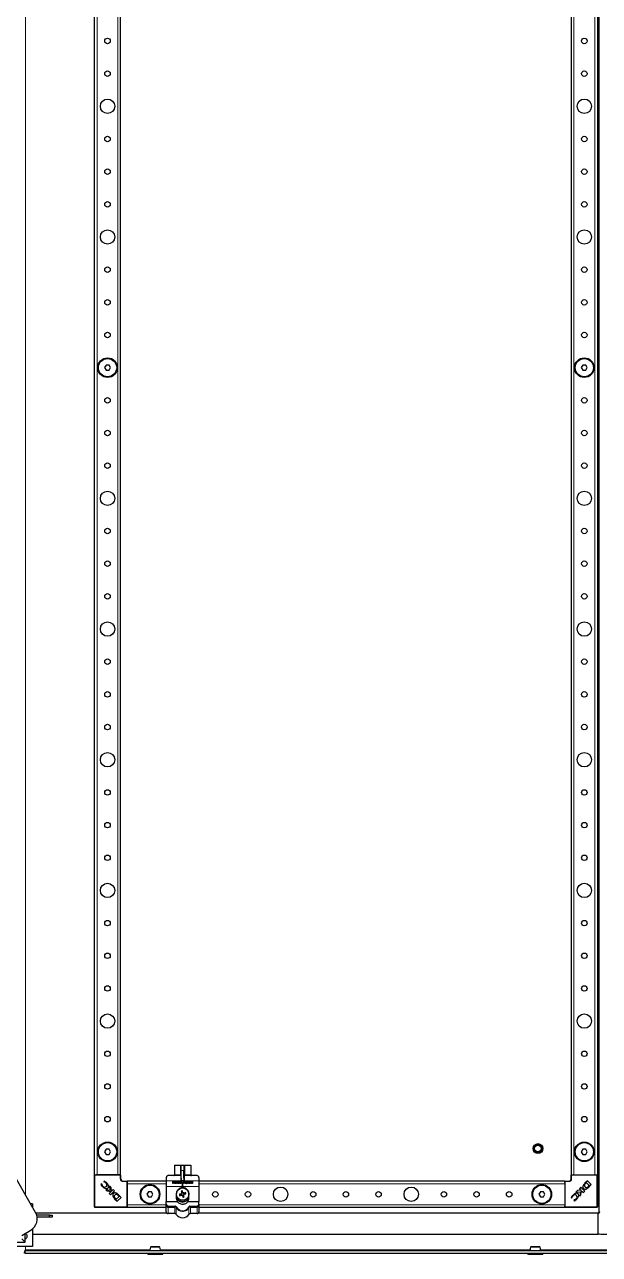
# Model space of a CAD drawing. Header units: millimetres. Extents: x -833 to 2755, y -1229 to 1219.
# Drawn here: x -103 to 337, y -802 to 139 of the extents above; entities that cross this region are included whole.
import ezdxf

# ---------------------------------------------------------------- set-up
doc = ezdxf.new("R2010")
doc.units = ezdxf.units.MM

msp = doc.modelspace()

# ---------------------------------------------------------------- linework, layer by layer
at = {"color": 7, "linetype": 'Continuous', "lineweight": 25}
for p, q in [((336.84, -769.12), (336.84, 522.88)), ((-49.66, -740.62), (-49.66, 494.38)), ((-29.66, -740.62), (-29.66, 494.38)), ((315.34, 494.38), (315.34, -740.62)), ((335.34, 494.38), (335.34, -740.62)), ((-40.81, -121.12), (-41.97, -123.12)), ((-38.5, -121.12), (-40.81, -121.12)), ((-37.35, -123.12), (-38.5, -121.12)), ((324.19, -121.12), (323.03, -123.12)), ((326.5, -121.12), (324.19, -121.12)), ((327.65, -123.12), (326.5, -121.12)), ((-41.97, -123.12), (-40.81, -125.12)), ((-40.81, -125.12), (-38.5, -125.12)), ((-38.5, -125.12), (-37.35, -123.12)), ((323.03, -123.12), (324.19, -125.12)), ((324.19, -125.12), (326.5, -125.12)), ((326.5, -125.12), (327.65, -123.12)), ((-40.81, -721.12), (-41.97, -723.12)), ((-41.97, -723.12), (-40.81, -725.12)), ((-38.5, -721.12), (-40.81, -721.12)), ((-37.35, -723.12), (-38.5, -721.12)), ((-38.5, -725.12), (-37.35, -723.12)), ((324.19, -721.12), (323.03, -723.12)), ((323.03, -723.12), (324.19, -725.12)), ((326.5, -721.12), (324.19, -721.12)), ((327.65, -723.12), (326.5, -721.12)), ((326.5, -725.12), (327.65, -723.12)), ((-40.81, -725.12), (-38.5, -725.12)), ((11.59, -733.32), (11.59, -740.82)), ((11.59, -733.32), (16.12, -733.32)), ((16.12, -733.32), (16.84, -733.32)), ((16.84, -733.32), (18.84, -733.32)), ((16.84, -737.32), (16.84, -733.32)), ((18.84, -733.32), (18.84, -737.32)), ((18.84, -733.32), (19.57, -733.32)), ((19.57, -733.32), (24.09, -733.32)), ((24.09, -733.32), (24.09, -740.82)), ((324.19, -725.12), (326.5, -725.12)), ((-94.69, -769.56), (-112.53, -738.67)), ((-49.36, -740.62), (-49.66, -740.62)), ((-49.66, -765.32), (-49.66, -740.92)), ((-49.36, -740.62), (-48.71, -740.62)), ((-47.66, -740.62), (-48.71, -740.62)), ((-31.66, -740.62), (-47.66, -740.62)), ((-30.6, -740.62), (-31.66, -740.62)), ((-30.6, -740.62), (-29.96, -740.62)), ((-29.66, -740.62), (-29.96, -740.62)), ((-29.66, -740.92), (-29.66, -743.62)), ((5.34, -742.82), (5.34, -745.32)), ((16.34, -741.32), (6.84, -741.32)), ((16.84, -743.26), (16.84, -737.32)), ((18.84, -743.26), (18.84, -737.32)), ((28.84, -741.32), (19.34, -741.32)), ((30.34, -742.82), (30.34, -745.32)), ((315.34, -740.62), (315.64, -740.62)), ((315.34, -743.62), (315.34, -740.92)), ((315.64, -740.62), (316.29, -740.62)), ((316.29, -740.62), (317.34, -740.62)), ((317.34, -740.62), (333.34, -740.62)), ((333.34, -740.62), (334.4, -740.62)), ((334.4, -740.62), (335.04, -740.62)), ((335.04, -740.62), (335.34, -740.62)), ((335.34, -740.92), (335.34, -765.32)), ((-44.11, -747.68), (-44.8, -748.01)), ((-43.98, -747.82), (-44.11, -747.68)), ((-42.03, -745.62), (-42.54, -745.87)), ((-42.54, -745.87), (-42.43, -745.98)), ((-40.99, -752.25), (-40.19, -753.04)), ((-37.89, -752.72), (-40.99, -752.25)), ((-38.07, -749.25), (-37.89, -752.72)), ((-36.78, -750.53), (-38.07, -749.25)), ((-36.61, -753.19), (-36.78, -750.53)), ((-35.37, -751.95), (-36.61, -753.19)), ((-34.31, -753.01), (-35.37, -751.95)), ((-27.66, -745.62), (-24.96, -745.62)), ((5.34, -745.62), (-24.66, -745.62)), ((-24.66, -745.62), (-24.66, -745.92)), ((-24.66, -745.92), (-24.66, -746.56)), ((-24.66, -746.56), (-24.66, -747.62)), ((-24.66, -747.62), (-24.66, -763.62)), ((5.34, -745.32), (5.34, -749.57)), ((5.34, -749.57), (5.34, -761.07)), ((10.43, -747.33), (10.43, -745.67)), ((10.43, -745.67), (11.19, -745.67)), ((11.19, -745.93), (10.7, -745.93)), ((10.7, -745.93), (10.7, -746.44)), ((10.7, -746.44), (11.29, -746.44)), ((10.99, -746.7), (10.7, -746.7)), ((10.7, -746.7), (10.7, -747.33)), ((11.48, -747.41), (10.99, -746.7)), ((11.29, -746.7), (11.7, -747.27)), ((12.04, -747.44), (12.04, -745.67)), ((12.04, -745.67), (13.1, -745.67)), ((13.1, -747.44), (12.04, -747.44)), ((13.1, -745.93), (12.3, -745.93)), ((12.3, -745.93), (12.3, -746.34)), ((12.3, -746.34), (13.05, -746.34)), ((13.05, -746.61), (12.3, -746.61)), ((12.3, -746.61), (12.3, -747.18)), ((12.3, -747.18), (13.1, -747.18)), ((14.58, -746.77), (14.37, -746.77)), ((14.38, -746.51), (14.87, -746.51)), ((14.87, -746.51), (14.87, -746.81)), ((15.3, -746.86), (15.3, -745.78)), ((15.56, -745.78), (15.56, -746.86)), ((16.31, -746.84), (16.31, -745.78)), ((16.57, -745.78), (16.57, -746.84)), ((16.86, -747.47), (16.86, -745.81)), ((17.92, -747.47), (16.86, -747.47)), ((17.12, -745.81), (17.12, -747.2)), ((17.12, -747.2), (17.92, -747.2)), ((17.59, -748.67), (17.34, -748.67)), ((17.34, -748.67), (17.84, -749.17)), ((18.09, -747.67), (17.59, -747.67)), ((17.59, -747.67), (17.59, -748.67)), ((17.84, -749.17), (18.34, -748.67)), ((18.09, -748.67), (18.09, -747.67)), ((18.34, -748.67), (18.09, -748.67)), ((18.28, -747.29), (18.86, -745.76)), ((18.62, -747.13), (18.53, -747.38)), ((19.43, -747.13), (18.62, -747.13)), ((19.02, -746), (18.71, -746.87)), ((18.71, -746.87), (19.34, -746.87)), ((19.34, -746.87), (19.02, -746)), ((19.18, -745.78), (19.77, -747.29)), ((19.52, -747.37), (19.43, -747.13)), ((20.11, -745.67), (21.23, -745.67)), ((20.53, -745.93), (20.11, -745.93)), ((20.53, -747.4), (20.53, -745.93)), ((21.23, -745.93), (20.84, -745.93)), ((20.84, -745.93), (20.84, -747.4)), ((21.7, -747.33), (21.7, -745.8)), ((21.96, -745.8), (21.96, -747.33)), ((24.12, -747.33), (24.12, -745.77)), ((24.39, -745.73), (25.2, -746.96)), ((25.22, -747.36), (24.39, -746.09)), ((24.39, -746.09), (24.39, -747.33)), ((25.2, -746.96), (25.2, -745.78)), ((25.46, -745.78), (25.46, -747.34)), ((30.34, -745.32), (30.34, -749.57)), ((310.34, -745.62), (30.34, -745.62)), ((30.34, -749.57), (30.34, -761.07)), ((310.34, -745.62), (310.34, -745.92)), ((310.34, -746.56), (310.34, -745.92)), ((310.34, -746.56), (310.34, -747.62)), ((310.34, -747.62), (310.34, -763.62)), ((310.64, -745.62), (313.34, -745.62)), ((320.26, -752.74), (318.97, -754.03)), ((322.92, -752.57), (320.26, -752.74)), ((322.73, -750.27), (321.67, -751.33)), ((321.67, -751.33), (322.92, -752.57)), ((325.69, -753.23), (322.73, -750.27)), ((325.85, -747.15), (325.83, -747.17)), ((327.74, -745.27), (325.85, -747.15)), ((326.99, -746.75), (326.33, -747.42)), ((329.17, -748.93), (326.99, -746.75)), ((330.69, -748.22), (327.74, -745.27)), ((328.45, -749.67), (329.17, -748.93)), ((328.7, -750.22), (330.69, -748.22)), ((-40.19, -753.04), (-36.93, -753.53)), ((-36.93, -753.53), (-38.32, -754.92)), ((-38.32, -754.92), (-37.27, -755.97)), ((-37.27, -755.97), (-34.31, -753.01)), ((-34.26, -758.98), (-32.26, -760.97)), ((-33.71, -758.73), (-32.97, -759.45)), ((-32.97, -759.45), (-30.79, -757.27)), ((-32.26, -760.97), (-29.31, -758.01)), ((-30.79, -757.27), (-31.46, -756.61)), ((-31.2, -756.12), (-31.21, -756.1)), ((-29.31, -758.01), (-31.2, -756.12)), ((-8.31, -753.62), (-9.47, -755.62)), ((-9.47, -755.62), (-8.31, -757.62)), ((-6, -753.62), (-8.31, -753.62)), ((-8.31, -757.62), (-6, -757.62)), ((-4.85, -755.62), (-6, -753.62)), ((-6, -757.62), (-4.85, -755.62)), ((5.34, -763.21), (5.34, -761.07)), ((5.34, -761.07), (13.75, -761.07)), ((12.99, -755.47), (12.99, -758.47)), ((13.19, -756.97), (12.99, -756.97)), ((15.64, -755.8), (15.37, -755.61)), ((15.64, -755.8), (16.43, -755.76)), ((15.81, -756.38), (15.64, -755.8)), ((15.81, -756.38), (15.69, -756.68)), ((16.5, -755.97), (15.81, -756.38)), ((16.43, -755.76), (16.33, -755.54)), ((16.43, -755.76), (17.1, -755.06)), ((16.5, -755.97), (16.53, -756.22)), ((17.44, -756.2), (16.5, -755.97)), ((16.93, -753.43), (16.63, -753.31)), ((17.1, -755.06), (16.89, -754.95)), ((16.93, -753.43), (17.51, -753.26)), ((17.34, -754.12), (16.93, -753.43)), ((17.34, -754.12), (17.09, -754.16)), ((17.1, -755.06), (17.34, -754.12)), ((17.44, -756.2), (17.32, -756.42)), ((18.14, -756.88), (17.44, -756.2)), ((17.51, -753.26), (17.7, -753)), ((17.51, -753.26), (17.55, -754.06)), ((17.55, -754.06), (17.77, -753.96)), ((17.55, -754.06), (18.25, -754.73)), ((18.14, -756.88), (17.92, -756.98)), ((18.17, -757.67), (17.98, -757.94)), ((18.17, -757.67), (18.14, -756.88)), ((18.75, -757.5), (18.17, -757.67)), ((18.25, -754.73), (18.36, -754.52)), ((18.25, -754.73), (19.19, -754.96)), ((18.58, -755.87), (18.35, -756.81)), ((18.35, -756.81), (18.59, -756.78)), ((18.35, -756.81), (18.75, -757.5)), ((19.25, -755.17), (18.58, -755.87)), ((18.58, -755.87), (18.79, -755.99)), ((18.75, -757.5), (19.05, -757.62)), ((19.19, -754.96), (19.15, -754.72)), ((19.19, -754.96), (19.88, -754.56)), ((20.05, -755.14), (19.25, -755.17)), ((19.25, -755.17), (19.35, -755.39)), ((19.88, -754.56), (20, -754.26)), ((19.88, -754.56), (20.05, -755.14)), ((20.05, -755.14), (20.31, -755.33)), ((21.93, -761.07), (30.34, -761.07)), ((22.69, -756.97), (22.49, -756.97)), ((22.69, -758.47), (22.69, -755.47)), ((30.34, -763.21), (30.34, -761.07)), ((291.69, -753.62), (290.53, -755.62)), ((290.53, -755.62), (291.69, -757.62)), ((294, -753.62), (291.69, -753.62)), ((291.69, -757.62), (294, -757.62)), ((295.15, -755.62), (294, -753.62)), ((294, -757.62), (295.15, -755.62)), ((315.34, -757.99), (315.59, -758.5)), ((315.59, -758.5), (315.7, -758.39)), ((317.54, -759.94), (317.4, -760.07)), ((317.4, -760.07), (317.74, -760.76)), ((318.97, -754.03), (322.44, -753.85)), ((322.44, -753.85), (321.97, -756.95)), ((321.97, -756.95), (322.77, -756.15)), ((322.77, -756.15), (323.25, -752.89)), ((323.25, -752.89), (324.64, -754.28)), ((324.64, -754.28), (325.69, -753.23)), ((-97.16, -762.82), (-98.59, -762.82)), ((-97.16, -762.82), (-97.16, -765.3)), ((5.94, -770.12), (-94.41, -770.12)), ((-84.16, -771.62), (-93.84, -771.62)), ((-84.16, -773.12), (-84.16, -771.62)), ((-84.16, -771.62), (-82.16, -771.62)), ((-82.16, -771.62), (-82.16, -773.12)), ((-24.96, -765.62), (-49.36, -765.62)), ((-24.66, -763.62), (-24.66, -764.67)), ((-24.66, -764.67), (-24.66, -765.32)), ((-24.66, -765.32), (-24.66, -765.62)), ((5.34, -765.62), (-24.66, -765.62)), ((5.34, -764.12), (5.34, -763.21)), ((5.34, -768.92), (5.34, -764.12)), ((6.84, -764.61), (12.36, -764.61)), ((6.84, -765.5), (11.75, -765.5)), ((11.75, -770.42), (6.84, -770.42)), ((23.32, -764.61), (28.84, -764.61)), ((23.93, -765.5), (28.84, -765.5)), ((28.84, -770.42), (23.93, -770.42)), ((335.84, -770.12), (29.74, -770.12)), ((30.34, -763.21), (30.34, -764.12)), ((30.34, -764.12), (30.34, -768.92)), ((310.34, -765.62), (30.34, -765.62)), ((310.34, -763.62), (310.34, -764.67)), ((310.34, -765.32), (310.34, -764.67)), ((310.34, -765.32), (310.34, -765.62)), ((335.04, -765.62), (310.64, -765.62)), ((335.84, -786.12), (335.84, -770.44)), ((-84.16, -773.12), (-93.52, -773.12)), ((-82.16, -773.12), (-84.16, -773.12)), ((-105.38, -787.09), (-98.44, -783.08)), ((-105.15, -789.66), (-102.66, -792.16)), ((-102.66, -785.72), (-102.66, -785.52)), ((-102.66, -789.59), (-102.66, -785.72)), ((-102.66, -792.16), (-102.66, -789.59)), ((-97.16, -782.2), (-97.16, -795.62)), ((-97.16, -786.12), (335.84, -786.12)), ((-97.16, -795.62), (-117.16, -795.62)), ((-111.66, -792.16), (-102.66, -792.16)), ((-102.86, -798.62), (-102.86, -800.62)), ((-102.86, -798.62), (387.54, -798.62)), ((-102.77, -798.62), (-102.56, -798.02)), ((-102.86, -800.62), (387.54, -800.62)), ((-8.91, -800.62), (-8.91, -801.37)), ((-6.17, -801.62), (-8.66, -801.62)), ((2.34, -801.62), (-6.17, -801.62)), ((2.59, -801.37), (2.59, -800.62)), ((282.09, -800.62), (282.09, -801.37)), ((293.34, -801.62), (282.34, -801.62)), ((293.59, -801.37), (293.59, -800.62))]:
    msp.add_line(p, q, dxfattribs=at)
at = {"color": 8, "linetype": 'Continuous', "lineweight": 18}
for p, q in [((-102.56, -755.94), (-102.56, 509.71)), ((-47.66, -740.62), (-47.66, 494.38)), ((-31.66, -740.62), (-31.66, 494.38)), ((317.34, 494.38), (317.34, -740.62)), ((333.34, 494.38), (333.34, -740.62)), ((16.12, -740.82), (16.12, -733.32)), ((19.57, -733.32), (19.57, -740.82)), ((-49.66, -740.92), (-49.36, -740.92)), ((-49.36, -740.62), (-49.36, -740.92)), ((-49.36, -740.92), (-49.36, -765.32)), ((-29.96, -740.92), (-49.36, -740.92)), ((-29.96, -740.62), (-29.96, -740.92)), ((-29.96, -743.62), (-29.96, -740.92)), ((-29.96, -740.92), (-29.66, -740.92)), ((11.59, -740.82), (16.12, -740.82)), ((16.12, -740.82), (16.84, -740.82)), ((16.34, -745.32), (16.34, -741.32)), ((18.84, -737.32), (16.84, -737.32)), ((16.84, -745.32), (16.84, -743.26)), ((18.84, -740.82), (19.57, -740.82)), ((19.34, -741.32), (19.34, -745.25)), ((19.57, -740.82), (24.09, -740.82)), ((315.34, -740.92), (315.64, -740.92)), ((315.64, -740.92), (315.64, -740.62)), ((315.64, -740.92), (315.64, -743.62)), ((335.04, -740.92), (315.64, -740.92)), ((335.04, -740.92), (335.04, -740.62)), ((335.04, -765.32), (335.04, -740.92)), ((335.04, -740.92), (335.34, -740.92)), ((-29.66, -743.62), (-29.96, -743.62)), ((-27.66, -745.62), (-27.66, -745.92)), ((-24.96, -745.92), (-27.66, -745.92)), ((-24.96, -745.62), (-24.96, -745.92)), ((-24.96, -765.32), (-24.96, -745.92)), ((-24.96, -745.92), (-24.66, -745.92)), ((5.34, -747.62), (-24.66, -747.62)), ((16.34, -745.32), (5.34, -745.32)), ((30.34, -749.57), (5.34, -749.57)), ((30.34, -745.32), (16.84, -745.32)), ((310.34, -747.62), (30.34, -747.62)), ((310.34, -745.92), (310.64, -745.92)), ((310.64, -745.92), (310.64, -745.62)), ((313.34, -745.92), (310.64, -745.92)), ((310.64, -745.92), (310.64, -765.32)), ((313.34, -745.62), (313.34, -745.92)), ((315.34, -743.62), (315.64, -743.62)), ((-49.36, -765.32), (-49.66, -765.32)), ((-49.36, -765.32), (-24.96, -765.32)), ((-49.36, -765.32), (-49.36, -765.62)), ((-24.96, -765.32), (-24.96, -765.62)), ((-24.96, -765.32), (-24.66, -765.32)), ((5.34, -763.62), (-24.66, -763.62)), ((6.84, -764.61), (6.84, -765.5)), ((6.84, -765.5), (6.84, -770.42)), ((11.75, -770.42), (11.75, -765.5)), ((12.99, -766.1), (12.99, -771.07)), ((22.7, -771.07), (22.7, -766.1)), ((23.93, -765.5), (23.93, -770.42)), ((28.84, -765.5), (28.84, -764.61)), ((28.84, -770.42), (28.84, -765.5)), ((310.34, -763.62), (30.34, -763.62)), ((310.34, -765.32), (310.64, -765.32)), ((310.64, -765.32), (335.04, -765.32)), ((310.64, -765.62), (310.64, -765.32)), ((335.04, -765.32), (335.04, -765.62)), ((335.04, -765.32), (335.34, -765.32)), ((-102.56, -798.02), (-102.56, -795.62)), ((-7.13, -798.02), (-102.56, -798.02)), ((283.87, -798.02), (0.81, -798.02)), ((387.24, -798.02), (291.81, -798.02)), ((-8.91, -801.37), (-6.3, -801.37)), ((-6.3, -801.37), (2.59, -801.37)), ((282.09, -801.37), (293.59, -801.37))]:
    msp.add_line(p, q, dxfattribs=at)
at = {"color": 8, "linetype": 'Continuous', "lineweight": 18, "flags": 128}
for points in [[(16.12, -740.82), (16.11, -740.92), (16.11, -741.01), (16.09, -741.1), (16.08, -741.17), (16.06, -741.23), (16.03, -741.28), (16.01, -741.31), (15.98, -741.32)], [(19.7, -741.32), (19.68, -741.31), (19.65, -741.28), (19.63, -741.23), (19.61, -741.17), (19.59, -741.1), (19.58, -741.01), (19.57, -740.92), (19.57, -740.82)]]:
    msp.add_lwpolyline(points, dxfattribs=at)
at = {"color": 7, "linetype": 'Continuous', "lineweight": 25}
for centre, radius in [((-39.66, 126.88), 2.1), ((325.34, 126.88), 2.1), ((-39.66, 101.88), 2.1), ((325.34, 101.88), 2.1), ((-39.66, 76.88), 5.5), ((325.34, 76.88), 5.5), ((-39.66, 51.88), 2.1), ((325.34, 51.88), 2.1), ((-39.66, 26.88), 2.1), ((325.34, 26.88), 2.1), ((-39.66, 1.88), 2.1), ((325.34, 1.88), 2.1), ((-39.66, -23.12), 5.5), ((325.34, -23.12), 5.5), ((-39.66, -48.12), 2.1), ((325.34, -48.12), 2.1), ((-39.66, -73.12), 2.1), ((325.34, -73.12), 2.1), ((-39.66, -98.12), 2.1), ((325.34, -98.12), 2.1), ((-39.66, -123.12), 7.5), ((-39.66, -123.12), 7), ((325.34, -123.12), 7.5), ((325.34, -123.12), 7), ((-39.66, -148.12), 2.1), ((325.34, -148.12), 2.1), ((-39.66, -173.12), 2.1), ((325.34, -173.12), 2.1), ((-39.66, -198.12), 2.1), ((325.34, -198.12), 2.1), ((-39.66, -223.12), 5.5), ((325.34, -223.12), 5.5), ((-39.66, -248.12), 2.1), ((325.34, -248.12), 2.1), ((-39.66, -273.12), 2.1), ((325.34, -273.12), 2.1), ((-39.66, -298.12), 2.1), ((325.34, -298.12), 2.1), ((-39.66, -323.12), 5.5), ((325.34, -323.12), 5.5), ((-39.66, -348.12), 2.1), ((325.34, -348.12), 2.1), ((-39.66, -373.12), 2.1), ((325.34, -373.12), 2.1), ((-39.66, -398.12), 2.1), ((325.34, -398.12), 2.1), ((-39.66, -423.12), 5.5), ((325.34, -423.12), 5.5), ((-39.66, -448.12), 2.1), ((325.34, -448.12), 2.1), ((-39.66, -473.12), 2.1), ((325.34, -473.12), 2.1), ((-39.66, -498.12), 2.1), ((325.34, -498.12), 2.1), ((-39.66, -523.12), 5.5), ((325.34, -523.12), 5.5), ((-39.66, -548.12), 2.1), ((325.34, -548.12), 2.1), ((-39.66, -573.12), 2.1), ((325.34, -573.12), 2.1), ((-39.66, -598.12), 2.1), ((325.34, -598.12), 2.1), ((-39.66, -623.12), 5.5), ((325.34, -623.12), 5.5), ((-39.66, -648.12), 2.1), ((325.34, -648.12), 2.1), ((-39.66, -673.12), 2.1), ((325.34, -673.12), 2.1), ((-39.66, -698.12), 2.1), ((325.34, -698.12), 2.1), ((-39.66, -723.12), 7.5), ((-39.66, -723.12), 7), ((289.84, -720.62), 3.75), ((289.84, -720.62), 3), ((289.84, -720.62), 2.5), ((325.34, -723.12), 7.5), ((325.34, -723.12), 7), ((-7.16, -755.62), 7.5), ((-7.16, -755.62), 7), ((17.84, -755.47), 4.75), ((92.84, -755.62), 5.5), ((192.84, -755.62), 5.5), ((292.84, -755.62), 7.5), ((292.84, -755.62), 7), ((42.84, -755.62), 2.1), ((67.84, -755.62), 2.1), ((117.84, -755.62), 2.1), ((142.84, -755.62), 2.1), ((167.84, -755.62), 2.1), ((217.84, -755.62), 2.1), ((242.84, -755.62), 2.1), ((267.84, -755.62), 2.1)]:
    msp.add_circle(centre, radius, dxfattribs=at)
for centre, radius, start, end in [((-49.36, -740.92), 0.3, 90, 180), ((-29.96, -740.92), 0.3, 0, 90), ((11.09, -740.82), 0.5, 270, 0), ((16.34, -740.82), 0.5, 270, 0), ((19.34, -740.82), 0.5, 180, 270), ((24.59, -740.82), 0.5, 180, 270), ((315.64, -740.92), 0.3, 90, 180), ((335.04, -740.92), 0.3, 0, 90), ((-41.66, -748.11), 1.97, 218.45405, 305.887), ((-42.06, -748.54), 1.94, 323.30966, 52.34638), ((-27.66, -743.62), 2, 180, 270), ((-24.96, -745.92), 0.3, 0, 90), ((310.64, -745.92), 0.3, 90, 180), ((313.34, -743.62), 2, 270, 0), ((325.04, -747.01), 4.87, 290.34448, 318.77765), ((324.27, -745.2), 6.12, 306.98881, 313.07444), ((-31.05, -755.32), 4.87, 200.34448, 228.77765), ((-29.24, -754.54), 6.12, 216.98881, 223.07444), ((17.84, -756.97), 4.65, 180, 0), ((20.4, -824.47), 69.05, 93.37692, 94.17677), ((87.41, -735.18), 74.88, 195.834, 196.69066), ((17.84, -758.47), 2.5, 209.1764, 330.8236), ((-17.1, -695.91), 69.05, 298.34789, 299.14773), ((71.71, -807.02), 75.61, 136.47108, 137.0889), ((35.54, -683.04), 75.61, 255.43576, 256.05358), ((38.13, -825.03), 74.88, 105.834, 106.69066), ((77.4, -720.53), 69.05, 208.34789, 209.14773), ((90.27, -773.17), 75.61, 165.43576, 166.05358), ((69.4, -701.6), 75.61, 226.47108, 227.0889), ((-51.16, -758.03), 69.05, 3.37692, 4.17677), ((-33.71, -809.34), 75.61, 46.47108, 47.0889), ((86.84, -752.91), 69.05, 183.37692, 184.17677), ((-2.45, -685.9), 74.88, 285.834, 286.69066), ((0.14, -827.9), 75.61, 75.43576, 76.05358), ((-54.59, -737.77), 75.61, 345.43576, 346.05358), ((-41.71, -790.41), 69.05, 28.34789, 29.14773), ((-36.03, -703.91), 75.61, 316.47108, 317.0889), ((52.78, -815.02), 69.05, 118.34789, 119.14773), ((15.28, -686.47), 69.05, 273.37692, 274.17677), ((-51.72, -775.76), 74.88, 15.834, 16.69066), ((318.27, -758.02), 1.94, 53.30966, 142.34638), ((317.83, -757.62), 1.97, 308.45405, 35.887), ((-103.44, -774.42), 10, 300, 29.04687), ((-49.36, -765.32), 0.3, 180, 270), ((-24.96, -765.32), 0.3, 270, 0), ((6.84, -768.92), 1.5, 180, 270), ((11.75, -771.92), 1.5, 34.56043, 90), ((17.84, -767.72), 5.89, 214.56043, 325.43957), ((23.93, -771.92), 1.5, 90, 145.43957), ((28.84, -768.92), 1.5, 270, 0), ((310.64, -765.32), 0.3, 180, 270), ((335.04, -765.32), 0.3, 270, 0), ((-103.16, -787.66), 2, 284.47751, 75.52249), ((-6.27, -796.12), 0.5, 89.96367, 164.83397), ((-0.05, -796.12), 0.5, 15.24646, 90.04596), ((284.73, -796.12), 0.5, 89.99815, 165.40011), ((290.95, -796.12), 0.5, 15.31604, 90.02276), ((-8.66, -801.37), 0.25, 180, 270), ((2.34, -801.37), 0.25, 270, 0), ((282.34, -801.37), 0.25, 180, 270), ((293.34, -801.37), 0.25, 270, 0)]:
    msp.add_arc(centre, radius, start, end, dxfattribs=at)
at = {"color": 8, "linetype": 'Continuous', "lineweight": 18}
for centre, start, end in [((-27.66, -743.62), 180, 270), ((313.34, -743.62), 270, 0)]:
    msp.add_arc(centre, 2.3, start, end, dxfattribs=at)
at = {"color": 7, "linetype": 'Continuous', "lineweight": 25}
msp.add_ellipse((15446.02, -745.32), major_axis=(15429.18, 0), ratio=0.000259, start_param=3.123591, end_param=3.141593, dxfattribs=at)
for points, knots in [([(6.84, -741.32), (6.84, -741.32), (6.77, -741.32), (6.42, -741.34), (5.89, -741.58), (5.42, -742.16), (5.36, -742.63), (5.34, -742.82)], [0, 0, 0, 0, 0.003231, 0.101221, 0.514725, 0.80586, 1, 1, 1, 1]), ([(16.84, -743.26), (16.8, -743.59), (16.72, -744.3), (16.47, -744.96), (16.34, -745.31), (16.34, -745.32)], [0, 0, 0, 0, 0.475461, 0.994056, 1, 1, 1, 1]), ([(19.34, -745.25), (19.34, -745.25), (19.34, -745.25), (19.33, -745.24), (19.32, -745.22), (19.28, -745.14), (19.16, -744.81), (18.94, -744.18), (18.88, -743.58), (18.84, -743.26)], [0, 0, 0, 0, 0.00167, 0.003889, 0.009531, 0.034361, 0.132751, 0.526214, 1, 1, 1, 1]), ([(30.34, -742.82), (30.32, -742.63), (30.26, -742.16), (29.79, -741.58), (29.26, -741.34), (28.91, -741.32), (28.84, -741.32), (28.84, -741.32)], [0, 0, 0, 0, 0.19414, 0.485275, 0.898779, 0.996769, 1, 1, 1, 1]), ([(-44.8, -748.01), (-44.62, -748.35), (-44.28, -748.98), (-43.79, -749.51), (-43.56, -749.75)], [0, 0, 0, 0, 0.5368, 1, 1, 1, 1]), ([(-43.2, -749.33), (-43.42, -749.07), (-43.8, -748.63), (-43.92, -748.06), (-43.98, -747.82)], [0, 0, 0, 0, 0.579608, 1, 1, 1, 1]), ([(-43.56, -749.75), (-43.19, -750.08), (-42.5, -750.69), (-41.33, -751.24), (-40.39, -751.38), (-39.74, -751.23), (-39.51, -751.04), (-39.4, -750.95)], [0, 0, 0, 0, 0.315674, 0.58952, 0.813199, 0.909026, 1, 1, 1, 1]), ([(-42.43, -745.98), (-42.12, -746.12), (-41.55, -746.38), (-41.09, -746.81), (-40.88, -747.01)], [0, 0, 0, 0, 0.547643, 1, 1, 1, 1]), ([(-40.52, -746.72), (-40.79, -746.48), (-41.25, -746.05), (-41.8, -745.75), (-42.03, -745.62)], [0, 0, 0, 0, 0.5776526, 1, 1, 1, 1]), ([(-39.4, -750.95), (-39.26, -750.79), (-38.98, -750.45), (-38.81, -749.76), (-38.94, -748.88), (-39.51, -747.81), (-40.15, -747.12), (-40.52, -746.72)], [0, 0, 0, 0, 0.130532, 0.266031, 0.423997, 0.666819, 1, 1, 1, 1]), ([(10.55, -747.47), (10.53, -747.47), (10.5, -747.46), (10.45, -747.43), (10.44, -747.38), (10.44, -747.35), (10.43, -747.33)], [0, 0, 0, 0, 0.280437, 0.558281, 0.778899, 1, 1, 1, 1]), ([(10.7, -747.33), (10.7, -747.35), (10.69, -747.4), (10.66, -747.45), (10.6, -747.47), (10.57, -747.47), (10.55, -747.47)], [0, 0, 0, 0, 0.280498, 0.558325, 0.778868, 1, 1, 1, 1]), ([(11.19, -745.67), (11.27, -745.68), (11.41, -745.69), (11.52, -745.77), (11.56, -745.81)], [0, 0, 0, 0, 0.559747, 1, 1, 1, 1]), ([(11.38, -746), (11.35, -745.98), (11.29, -745.94), (11.22, -745.94), (11.19, -745.93)], [0, 0, 0, 0, 0.5591356, 1, 1, 1, 1]), ([(11.29, -746.44), (11.31, -746.43), (11.35, -746.43), (11.38, -746.4), (11.39, -746.39)], [0, 0, 0, 0, 0.558174, 1, 1, 1, 1]), ([(11.53, -746.61), (11.49, -746.64), (11.42, -746.69), (11.33, -746.7), (11.29, -746.7)], [0, 0, 0, 0, 0.56031, 1, 1, 1, 1]), ([(11.47, -746.2), (11.46, -746.15), (11.46, -746.08), (11.41, -746.03), (11.38, -746)], [0, 0, 0, 0, 0.559692, 1, 1, 1, 1]), ([(11.39, -746.39), (11.4, -746.38), (11.43, -746.35), (11.46, -746.28), (11.46, -746.23), (11.47, -746.2)], [0, 0, 0, 0, 0.279917, 0.56006, 1, 1, 1, 1]), ([(11.58, -747.47), (11.57, -747.47), (11.54, -747.47), (11.51, -747.45), (11.49, -747.43), (11.48, -747.41)], [0, 0, 0, 0, 0.2802197, 0.5613047, 1, 1, 1, 1]), ([(11.73, -746.19), (11.72, -746.29), (11.7, -746.45), (11.58, -746.56), (11.53, -746.61)], [0, 0, 0, 0, 0.559457, 1, 1, 1, 1]), ([(11.56, -745.81), (11.62, -745.87), (11.71, -745.98), (11.72, -746.13), (11.73, -746.19)], [0, 0, 0, 0, 0.5589475, 1, 1, 1, 1]), ([(11.73, -747.34), (11.72, -747.36), (11.72, -747.4), (11.67, -747.44), (11.63, -747.47), (11.59, -747.47), (11.58, -747.47)], [0, 0, 0, 0, 0.278138, 0.558544, 0.779161, 1, 1, 1, 1]), ([(11.7, -747.27), (11.71, -747.28), (11.72, -747.3), (11.73, -747.33), (11.73, -747.34)], [0, 0, 0, 0, 0.5610793, 1, 1, 1, 1]), ([(22.69, -755.47), (22.65, -754.96), (22.56, -753.96), (21.78, -752.49), (20.6, -751.37), (19.13, -750.7), (17.52, -750.54), (15.92, -750.92), (14.54, -751.8), (13.55, -753.04), (13.06, -754.34), (13.01, -755.13), (12.99, -755.47)], [0, 0, 0, 0, 0.108524, 0.217459, 0.318088, 0.417791, 0.519828, 0.622975, 0.725929, 0.827131, 0.926323, 1, 1, 1, 1]), ([(13.05, -746.34), (13.07, -746.34), (13.12, -746.34), (13.17, -746.37), (13.2, -746.42), (13.2, -746.46), (13.21, -746.47)], [0, 0, 0, 0, 0.280945, 0.559897, 0.779525, 1, 1, 1, 1]), ([(13.21, -746.47), (13.2, -746.5), (13.2, -746.54), (13.14, -746.6), (13.09, -746.6), (13.05, -746.61)], [0, 0, 0, 0, 0.281099, 0.559768, 1, 1, 1, 1]), ([(13.1, -745.67), (13.13, -745.67), (13.17, -745.67), (13.22, -745.7), (13.25, -745.75), (13.26, -745.79), (13.26, -745.8)], [0, 0, 0, 0, 0.280872, 0.559701, 0.779382, 1, 1, 1, 1]), ([(13.26, -745.8), (13.25, -745.82), (13.25, -745.87), (13.19, -745.93), (13.14, -745.93), (13.1, -745.93)], [0, 0, 0, 0, 0.281053, 0.559663, 1, 1, 1, 1]), ([(13.1, -747.18), (13.12, -747.18), (13.17, -747.18), (13.22, -747.21), (13.25, -747.26), (13.26, -747.3), (13.26, -747.31)], [0, 0, 0, 0, 0.280912, 0.5597137, 0.7794989, 1, 1, 1, 1]), ([(13.26, -747.31), (13.25, -747.33), (13.25, -747.38), (13.2, -747.44), (13.14, -747.44), (13.1, -747.44)], [0, 0, 0, 0, 0.2812138, 0.5599009, 1, 1, 1, 1]), ([(13.6, -746.57), (13.61, -746.44), (13.62, -746.19), (13.74, -745.99), (13.8, -745.9)], [0, 0, 0, 0, 0.56034, 1, 1, 1, 1]), ([(13.79, -747.18), (13.73, -747.07), (13.62, -746.88), (13.6, -746.67), (13.6, -746.57)], [0, 0, 0, 0, 0.559347, 1, 1, 1, 1]), ([(14.32, -747.47), (14.26, -747.46), (14.14, -747.45), (13.95, -747.36), (13.85, -747.25), (13.79, -747.18)], [0, 0, 0, 0, 0.2803143, 0.5605072, 1, 1, 1, 1]), ([(13.8, -745.9), (13.87, -745.82), (14.01, -745.67), (14.2, -745.65), (14.29, -745.65)], [0, 0, 0, 0, 0.559217, 1, 1, 1, 1]), ([(14.28, -745.91), (14.24, -745.91), (14.17, -745.92), (14.04, -746), (13.89, -746.21), (13.87, -746.42), (13.86, -746.57)], [0, 0, 0, 0, 0.1253317, 0.2506948, 0.5007376, 1, 1, 1, 1]), ([(13.86, -746.57), (13.87, -746.66), (13.88, -746.81), (13.95, -746.94), (13.98, -747)], [0, 0, 0, 0, 0.55998, 1, 1, 1, 1]), ([(13.98, -747), (14.03, -747.06), (14.11, -747.17), (14.25, -747.19), (14.31, -747.2)], [0, 0, 0, 0, 0.560858, 1, 1, 1, 1]), ([(14.25, -746.64), (14.25, -746.62), (14.25, -746.58), (14.28, -746.53), (14.33, -746.51), (14.36, -746.51), (14.38, -746.51)], [0, 0, 0, 0, 0.280637, 0.55889, 0.779144, 1, 1, 1, 1]), ([(14.37, -746.77), (14.35, -746.77), (14.32, -746.77), (14.27, -746.74), (14.25, -746.69), (14.25, -746.66), (14.25, -746.64)], [0, 0, 0, 0, 0.280664, 0.558735, 0.779002, 1, 1, 1, 1]), ([(14.47, -745.96), (14.43, -745.94), (14.37, -745.91), (14.31, -745.91), (14.28, -745.91)], [0, 0, 0, 0, 0.5586335, 1, 1, 1, 1]), ([(14.29, -745.65), (14.36, -745.65), (14.48, -745.65), (14.59, -745.71), (14.64, -745.74)], [0, 0, 0, 0, 0.5605138, 1, 1, 1, 1]), ([(14.31, -747.2), (14.34, -747.2), (14.4, -747.2), (14.49, -747.15), (14.52, -747.08), (14.54, -747.04)], [0, 0, 0, 0, 0.281265, 0.561609, 1, 1, 1, 1]), ([(14.66, -747.34), (14.6, -747.38), (14.5, -747.46), (14.37, -747.46), (14.32, -747.47)], [0, 0, 0, 0, 0.558998, 1, 1, 1, 1]), ([(14.57, -746.07), (14.55, -746.05), (14.52, -746.01), (14.48, -745.97), (14.47, -745.96)], [0, 0, 0, 0, 0.560467, 1, 1, 1, 1]), ([(14.54, -747.04), (14.56, -746.99), (14.58, -746.9), (14.58, -746.81), (14.58, -746.77)], [0, 0, 0, 0, 0.559597, 1, 1, 1, 1]), ([(14.68, -746.13), (14.66, -746.13), (14.61, -746.12), (14.58, -746.09), (14.57, -746.07)], [0, 0, 0, 0, 0.558039, 1, 1, 1, 1]), ([(14.64, -745.74), (14.67, -745.77), (14.74, -745.82), (14.78, -745.89), (14.8, -745.92)], [0, 0, 0, 0, 0.559542, 1, 1, 1, 1]), ([(14.87, -746.81), (14.86, -746.92), (14.85, -747.12), (14.72, -747.28), (14.66, -747.34)], [0, 0, 0, 0, 0.560493, 1, 1, 1, 1]), ([(14.83, -746.01), (14.83, -746.03), (14.82, -746.07), (14.78, -746.11), (14.73, -746.13), (14.7, -746.13), (14.68, -746.13)], [0, 0, 0, 0, 0.277709, 0.558209, 0.77892, 1, 1, 1, 1]), ([(14.8, -745.92), (14.81, -745.94), (14.83, -745.96), (14.83, -745.99), (14.83, -746.01)], [0, 0, 0, 0, 0.560691, 1, 1, 1, 1]), ([(15.3, -745.78), (15.3, -745.76), (15.3, -745.72), (15.33, -745.67), (15.38, -745.65), (15.41, -745.65), (15.42, -745.65)], [0, 0, 0, 0, 0.280849, 0.55949, 0.779158, 1, 1, 1, 1]), ([(15.52, -747.33), (15.45, -747.26), (15.32, -747.12), (15.31, -746.94), (15.3, -746.86)], [0, 0, 0, 0, 0.558332, 1, 1, 1, 1]), ([(15.42, -745.65), (15.44, -745.65), (15.48, -745.65), (15.54, -745.68), (15.56, -745.73), (15.56, -745.76), (15.56, -745.78)], [0, 0, 0, 0, 0.28091, 0.559174, 0.779166, 1, 1, 1, 1]), ([(15.96, -747.47), (15.87, -747.47), (15.71, -747.46), (15.57, -747.37), (15.52, -747.33)], [0, 0, 0, 0, 0.55925, 1, 1, 1, 1]), ([(15.56, -746.86), (15.57, -746.92), (15.58, -747.02), (15.65, -747.09), (15.68, -747.13)], [0, 0, 0, 0, 0.560313, 1, 1, 1, 1]), ([(15.68, -747.13), (15.73, -747.15), (15.81, -747.2), (15.9, -747.2), (15.94, -747.2)], [0, 0, 0, 0, 0.559441, 1, 1, 1, 1]), ([(15.94, -747.2), (15.99, -747.2), (16.1, -747.19), (16.24, -747.1), (16.3, -746.97), (16.3, -746.89), (16.31, -746.84)], [0, 0, 0, 0, 0.280935, 0.559487, 0.779245, 1, 1, 1, 1]), ([(16.57, -746.84), (16.57, -746.94), (16.55, -747.12), (16.39, -747.34), (16.17, -747.44), (16.03, -747.46), (15.96, -747.47)], [0, 0, 0, 0, 0.280416, 0.558636, 0.778958, 1, 1, 1, 1]), ([(16.31, -745.78), (16.31, -745.76), (16.31, -745.72), (16.34, -745.67), (16.38, -745.65), (16.41, -745.65), (16.43, -745.65)], [0, 0, 0, 0, 0.2809, 0.559498, 0.779148, 1, 1, 1, 1]), ([(16.43, -745.65), (16.45, -745.65), (16.49, -745.65), (16.54, -745.68), (16.57, -745.73), (16.57, -745.76), (16.57, -745.78)], [0, 0, 0, 0, 0.280888, 0.559023, 0.779155, 1, 1, 1, 1]), ([(16.86, -745.81), (16.86, -745.79), (16.86, -745.75), (16.89, -745.7), (16.93, -745.67), (16.96, -745.67), (16.98, -745.67)], [0, 0, 0, 0, 0.280912, 0.559405, 0.779108, 1, 1, 1, 1]), ([(16.98, -745.67), (17, -745.67), (17.04, -745.67), (17.1, -745.71), (17.12, -745.76), (17.12, -745.79), (17.12, -745.81)], [0, 0, 0, 0, 0.280813, 0.559099, 0.77917, 1, 1, 1, 1]), ([(17.92, -747.2), (17.94, -747.21), (17.99, -747.21), (18.04, -747.23), (18.07, -747.28), (18.07, -747.32), (18.07, -747.34)], [0, 0, 0, 0, 0.280855, 0.559718, 0.779518, 1, 1, 1, 1]), ([(18.07, -747.34), (18.07, -747.36), (18.07, -747.4), (18.01, -747.46), (17.96, -747.47), (17.92, -747.47)], [0, 0, 0, 0, 0.281266, 0.560078, 1, 1, 1, 1]), ([(18.27, -747.34), (18.27, -747.33), (18.27, -747.32), (18.28, -747.3), (18.28, -747.29)], [0, 0, 0, 0, 0.559504, 1, 1, 1, 1]), ([(18.4, -747.47), (18.38, -747.47), (18.34, -747.46), (18.3, -747.43), (18.28, -747.39), (18.27, -747.36), (18.27, -747.34)], [0, 0, 0, 0, 0.279579, 0.559194, 0.779582, 1, 1, 1, 1]), ([(18.53, -747.38), (18.52, -747.39), (18.51, -747.42), (18.46, -747.46), (18.42, -747.47), (18.4, -747.47)], [0, 0, 0, 0, 0.28077, 0.560807, 1, 1, 1, 1]), ([(18.86, -745.76), (18.86, -745.74), (18.88, -745.7), (18.93, -745.66), (18.97, -745.65), (19, -745.65)], [0, 0, 0, 0, 0.281465, 0.561772, 1, 1, 1, 1]), ([(19, -745.65), (19.03, -745.65), (19.07, -745.65), (19.14, -745.69), (19.16, -745.74), (19.18, -745.78)], [0, 0, 0, 0, 0.281226, 0.561522, 1, 1, 1, 1]), ([(19.64, -747.47), (19.62, -747.47), (19.59, -747.46), (19.55, -747.43), (19.53, -747.4), (19.52, -747.37)], [0, 0, 0, 0, 0.280695, 0.560335, 1, 1, 1, 1]), ([(19.78, -747.34), (19.78, -747.36), (19.77, -747.4), (19.73, -747.44), (19.68, -747.47), (19.65, -747.47), (19.64, -747.47)], [0, 0, 0, 0, 0.278517, 0.558613, 0.779333, 1, 1, 1, 1]), ([(19.77, -747.29), (19.78, -747.3), (19.78, -747.32), (19.78, -747.34), (19.78, -747.34)], [0, 0, 0, 0, 0.5600811, 1, 1, 1, 1]), ([(19.98, -745.8), (19.98, -745.78), (19.98, -745.74), (20.01, -745.69), (20.06, -745.67), (20.1, -745.67), (20.11, -745.67)], [0, 0, 0, 0, 0.280713, 0.558701, 0.779045, 1, 1, 1, 1]), ([(20.11, -745.93), (20.09, -745.93), (20.05, -745.93), (20, -745.9), (19.98, -745.85), (19.98, -745.82), (19.98, -745.8)], [0, 0, 0, 0, 0.28076, 0.558821, 0.778915, 1, 1, 1, 1]), ([(20.67, -747.54), (20.65, -747.54), (20.61, -747.54), (20.55, -747.5), (20.53, -747.45), (20.53, -747.42), (20.53, -747.4)], [0, 0, 0, 0, 0.280822, 0.559059, 0.779094, 1, 1, 1, 1]), ([(20.84, -747.4), (20.84, -747.43), (20.83, -747.47), (20.77, -747.53), (20.71, -747.54), (20.67, -747.54)], [0, 0, 0, 0, 0.280801, 0.559621, 1, 1, 1, 1]), ([(21.23, -745.67), (21.25, -745.67), (21.3, -745.67), (21.35, -745.7), (21.39, -745.75), (21.39, -745.78), (21.39, -745.8)], [0, 0, 0, 0, 0.280951, 0.559967, 0.779431, 1, 1, 1, 1]), ([(21.39, -745.8), (21.39, -745.82), (21.38, -745.87), (21.32, -745.93), (21.27, -745.93), (21.23, -745.93)], [0, 0, 0, 0, 0.281019, 0.559679, 1, 1, 1, 1]), ([(21.7, -745.8), (21.7, -745.78), (21.7, -745.74), (21.73, -745.7), (21.78, -745.67), (21.81, -745.67), (21.82, -745.67)], [0, 0, 0, 0, 0.280828, 0.559417, 0.779393, 1, 1, 1, 1]), ([(21.82, -747.47), (21.8, -747.47), (21.76, -747.46), (21.72, -747.43), (21.7, -747.38), (21.7, -747.35), (21.7, -747.33)], [0, 0, 0, 0, 0.280437, 0.558281, 0.778899, 1, 1, 1, 1]), ([(21.82, -745.67), (21.84, -745.67), (21.88, -745.67), (21.94, -745.7), (21.96, -745.75), (21.96, -745.78), (21.96, -745.8)], [0, 0, 0, 0, 0.280765, 0.559178, 0.779175, 1, 1, 1, 1]), ([(21.96, -747.33), (21.96, -747.36), (21.96, -747.4), (21.92, -747.45), (21.87, -747.47), (21.84, -747.47), (21.82, -747.47)], [0, 0, 0, 0, 0.280518, 0.5583, 0.778735, 1, 1, 1, 1]), ([(22.42, -746.57), (22.43, -746.44), (22.44, -746.22), (22.54, -746.03), (22.59, -745.94)], [0, 0, 0, 0, 0.559914, 1, 1, 1, 1]), ([(22.6, -747.19), (22.54, -747.08), (22.44, -746.88), (22.42, -746.66), (22.42, -746.57)], [0, 0, 0, 0, 0.5591489, 1, 1, 1, 1]), ([(22.59, -745.94), (22.66, -745.85), (22.78, -745.69), (22.98, -745.66), (23.07, -745.65)], [0, 0, 0, 0, 0.560137, 1, 1, 1, 1]), ([(23.1, -747.47), (23.04, -747.46), (22.93, -747.46), (22.75, -747.37), (22.66, -747.25), (22.6, -747.19)], [0, 0, 0, 0, 0.280367, 0.560574, 1, 1, 1, 1]), ([(22.78, -746.11), (22.75, -746.2), (22.69, -746.34), (22.69, -746.5), (22.68, -746.57)], [0, 0, 0, 0, 0.5590754, 1, 1, 1, 1]), ([(22.68, -746.57), (22.69, -746.65), (22.69, -746.81), (22.76, -746.95), (22.79, -747.01)], [0, 0, 0, 0, 0.560273, 1, 1, 1, 1]), ([(23.07, -745.91), (23.03, -745.91), (22.96, -745.92), (22.86, -745.99), (22.81, -746.07), (22.78, -746.11)], [0, 0, 0, 0, 0.279832, 0.559843, 1, 1, 1, 1]), ([(22.79, -747.01), (22.83, -747.07), (22.91, -747.18), (23.04, -747.2), (23.1, -747.2)], [0, 0, 0, 0, 0.560567, 1, 1, 1, 1]), ([(23.07, -745.65), (23.13, -745.65), (23.25, -745.66), (23.44, -745.75), (23.54, -745.87), (23.6, -745.94)], [0, 0, 0, 0, 0.280496, 0.560765, 1, 1, 1, 1]), ([(23.41, -746.11), (23.36, -746.05), (23.27, -745.94), (23.13, -745.92), (23.07, -745.91)], [0, 0, 0, 0, 0.5595959, 1, 1, 1, 1]), ([(23.1, -747.2), (23.13, -747.2), (23.21, -747.2), (23.33, -747.13), (23.38, -747.06), (23.42, -747.01)], [0, 0, 0, 0, 0.280435, 0.560605, 1, 1, 1, 1]), ([(23.61, -747.19), (23.53, -747.28), (23.4, -747.44), (23.19, -747.46), (23.1, -747.47)], [0, 0, 0, 0, 0.559137, 1, 1, 1, 1]), ([(23.52, -746.57), (23.52, -746.48), (23.51, -746.32), (23.44, -746.18), (23.41, -746.11)], [0, 0, 0, 0, 0.560046, 1, 1, 1, 1]), ([(23.42, -747.01), (23.45, -746.93), (23.52, -746.79), (23.52, -746.63), (23.52, -746.57)], [0, 0, 0, 0, 0.559133, 1, 1, 1, 1]), ([(23.6, -745.94), (23.66, -746.05), (23.77, -746.25), (23.78, -746.47), (23.79, -746.57)], [0, 0, 0, 0, 0.559312, 1, 1, 1, 1]), ([(23.79, -746.57), (23.78, -746.69), (23.76, -746.91), (23.66, -747.1), (23.61, -747.19)], [0, 0, 0, 0, 0.5598653, 1, 1, 1, 1]), ([(24.12, -745.77), (24.12, -745.75), (24.12, -745.72), (24.15, -745.67), (24.2, -745.65), (24.23, -745.65), (24.24, -745.65)], [0, 0, 0, 0, 0.280941, 0.559114, 0.779089, 1, 1, 1, 1]), ([(24.24, -747.47), (24.22, -747.47), (24.18, -747.46), (24.13, -747.42), (24.12, -747.36), (24.12, -747.33)], [0, 0, 0, 0, 0.281503, 0.560294, 1, 1, 1, 1]), ([(24.24, -745.65), (24.26, -745.65), (24.29, -745.65), (24.35, -745.67), (24.38, -745.71), (24.39, -745.73)], [0, 0, 0, 0, 0.280638, 0.560877, 1, 1, 1, 1]), ([(24.39, -747.33), (24.38, -747.35), (24.38, -747.39), (24.34, -747.45), (24.29, -747.47), (24.26, -747.47), (24.24, -747.47)], [0, 0, 0, 0, 0.280569, 0.558477, 0.77887, 1, 1, 1, 1]), ([(25.2, -745.78), (25.2, -745.76), (25.2, -745.72), (25.23, -745.67), (25.27, -745.65), (25.31, -745.65), (25.32, -745.65)], [0, 0, 0, 0, 0.280888, 0.559482, 0.77927, 1, 1, 1, 1]), ([(25.34, -747.47), (25.33, -747.47), (25.3, -747.46), (25.25, -747.42), (25.23, -747.38), (25.22, -747.36)], [0, 0, 0, 0, 0.278585, 0.558866, 1, 1, 1, 1]), ([(25.32, -745.65), (25.34, -745.65), (25.38, -745.65), (25.44, -745.68), (25.46, -745.73), (25.46, -745.76), (25.46, -745.78)], [0, 0, 0, 0, 0.280836, 0.55925, 0.779182, 1, 1, 1, 1]), ([(25.46, -747.34), (25.46, -747.35), (25.46, -747.39), (25.43, -747.44), (25.39, -747.47), (25.36, -747.47), (25.34, -747.47)], [0, 0, 0, 0, 0.2809531, 0.5593907, 0.7790729, 1, 1, 1, 1]), ([(324.69, -748.5), (324.58, -748.71), (324.38, -749.09), (324.26, -749.73), (324.3, -750.32), (324.5, -750.86), (324.86, -751.29), (325.37, -751.58), (326.03, -751.7), (326.49, -751.62), (326.74, -751.57)], [0, 0, 0, 0, 0.138091, 0.265455, 0.384013, 0.496103, 0.605759, 0.71979, 0.847662, 1, 1, 1, 1]), ([(325.37, -747.66), (325.24, -747.81), (324.99, -748.07), (324.78, -748.37), (324.69, -748.5)], [0, 0, 0, 0, 0.5518299, 1, 1, 1, 1]), ([(325.83, -747.17), (325.75, -747.25), (325.6, -747.41), (325.45, -747.57), (325.37, -747.66)], [0, 0, 0, 0, 0.486421, 1, 1, 1, 1]), ([(326.33, -747.42), (326.14, -747.62), (325.79, -747.99), (325.47, -748.53), (325.4, -748.98), (325.47, -749.32), (325.66, -749.67), (325.86, -749.89), (325.96, -750)], [0, 0, 0, 0, 0.274676, 0.503042, 0.607381, 0.716579, 0.843412, 1, 1, 1, 1]), ([(325.96, -750), (326.06, -750.09), (326.23, -750.26), (326.51, -750.44), (326.78, -750.53), (327.11, -750.53), (327.51, -750.38), (327.8, -750.19), (327.95, -750.09)], [0, 0, 0, 0, 0.176808, 0.319231, 0.43938, 0.552395, 0.749205, 1, 1, 1, 1]), ([(-32.54, -754.97), (-32.75, -754.86), (-33.13, -754.65), (-33.77, -754.54), (-34.36, -754.57), (-34.9, -754.78), (-35.33, -755.14), (-35.62, -755.65), (-35.74, -756.31), (-35.66, -756.76), (-35.61, -757.01)], [0, 0, 0, 0, 0.1380907, 0.2654555, 0.3840134, 0.4961027, 0.6057595, 0.7197905, 0.8476619, 1, 1, 1, 1]), ([(-34.04, -756.24), (-34.13, -756.34), (-34.3, -756.51), (-34.48, -756.79), (-34.57, -757.06), (-34.57, -757.39), (-34.42, -757.79), (-34.23, -758.07), (-34.13, -758.23)], [0, 0, 0, 0, 0.176808, 0.319231, 0.43938, 0.552395, 0.749205, 1, 1, 1, 1]), ([(-31.46, -756.61), (-31.66, -756.42), (-32.03, -756.07), (-32.57, -755.74), (-33.02, -755.68), (-33.36, -755.75), (-33.71, -755.94), (-33.93, -756.13), (-34.04, -756.24)], [0, 0, 0, 0, 0.274676, 0.503042, 0.607381, 0.716579, 0.843412, 1, 1, 1, 1]), ([(-31.7, -755.65), (-31.85, -755.51), (-32.11, -755.27), (-32.41, -755.06), (-32.54, -754.97)], [0, 0, 0, 0, 0.55183, 1, 1, 1, 1]), ([(-31.21, -756.1), (-31.29, -756.03), (-31.45, -755.87), (-31.61, -755.72), (-31.7, -755.65)], [0, 0, 0, 0, 0.486421, 1, 1, 1, 1]), ([(12.99, -758.47), (13.08, -759.09), (13.25, -760.37), (13.71, -761.01), (13.74, -761.06), (13.75, -761.07)], [0, 0, 0, 0, 0.417668, 0.852903, 1, 1, 1, 1]), ([(21.93, -761.07), (21.91, -761.1), (21.87, -761.17), (21.51, -761.67), (20.86, -762.31), (19.93, -762.89), (18.78, -763.28), (17.46, -763.37), (16.11, -763.07), (14.98, -762.44), (14.25, -761.76), (13.87, -761.26), (13.76, -761.08), (13.75, -761.07), (13.75, -761.07)], [0, 0, 0, 0, 0.088505, 0.177138, 0.262858, 0.344694, 0.430485, 0.525193, 0.625645, 0.723911, 0.812494, 0.894483, 0.978997, 1, 1, 1, 1]), ([(21.93, -761.07), (21.99, -760.99), (22.1, -760.82), (22.61, -759.75), (22.67, -758.77), (22.69, -758.47)], [0, 0, 0, 0, 0.378823, 0.812228, 1, 1, 1, 1]), ([(316.45, -756.48), (316.2, -756.75), (315.77, -757.21), (315.47, -757.76), (315.34, -757.99)], [0, 0, 0, 0, 0.577653, 1, 1, 1, 1]), ([(315.7, -758.39), (315.84, -758.08), (316.11, -757.51), (316.54, -757.05), (316.73, -756.84)], [0, 0, 0, 0, 0.547643, 1, 1, 1, 1]), ([(320.68, -755.36), (320.51, -755.22), (320.18, -754.94), (319.48, -754.77), (318.61, -754.9), (317.53, -755.47), (316.84, -756.11), (316.45, -756.48)], [0, 0, 0, 0, 0.130532, 0.266031, 0.423997, 0.666819, 1, 1, 1, 1]), ([(319.06, -759.16), (318.8, -759.38), (318.35, -759.76), (317.78, -759.88), (317.54, -759.94)], [0, 0, 0, 0, 0.579608, 1, 1, 1, 1]), ([(317.74, -760.76), (318.08, -760.58), (318.71, -760.24), (319.23, -759.75), (319.47, -759.52)], [0, 0, 0, 0, 0.5368, 1, 1, 1, 1]), ([(319.47, -759.52), (319.8, -759.15), (320.42, -758.46), (320.97, -757.29), (321.11, -756.34), (320.95, -755.7), (320.77, -755.47), (320.68, -755.36)], [0, 0, 0, 0, 0.315674, 0.58952, 0.813199, 0.909026, 1, 1, 1, 1]), ([(5.34, -763.21), (5.36, -763.35), (5.39, -763.64), (5.63, -764.04), (5.98, -764.37), (6.41, -764.57), (6.71, -764.6), (6.84, -764.61)], [0, 0, 0, 0, 0.205683, 0.411346, 0.618649, 0.832339, 1, 1, 1, 1]), ([(5.34, -764.12), (5.34, -764.14), (5.34, -764.24), (5.38, -764.49), (5.55, -764.87), (5.89, -765.22), (6.34, -765.45), (6.67, -765.48), (6.84, -765.5)], [0, 0, 0, 0, 0.017854, 0.141405, 0.356083, 0.570731, 0.785365, 1, 1, 1, 1]), ([(11.75, -765.5), (11.76, -765.5), (11.77, -765.5), (11.8, -765.49), (11.87, -765.46), (12.01, -765.31), (12.17, -765.02), (12.29, -764.75), (12.36, -764.61)], [0, 0, 0, 0, 0.008383, 0.019125, 0.04457, 0.140638, 0.521171, 1, 1, 1, 1]), ([(12.73, -764.84), (12.71, -764.83), (12.6, -764.73), (12.47, -764.66), (12.36, -764.61)], [0, 0, 0, 0, 0.161974, 1, 1, 1, 1]), ([(12.73, -764.84), (12.75, -764.99), (12.8, -765.27), (12.86, -765.61), (12.9, -765.86), (12.96, -766.02), (12.99, -766.1)], [0, 0, 0, 0, 0.3830058, 0.6904476, 0.8476528, 1, 1, 1, 1]), ([(12.73, -764.84), (13.02, -765.3), (13.74, -766.4), (15.13, -767.57), (16.49, -768.29), (17.29, -768.41), (17.58, -768.45)], [0, 0, 0, 0, 0.2553511, 0.6155159, 0.8621102, 1, 1, 1, 1]), ([(12.99, -766.1), (13.17, -766.33), (13.69, -766.95), (14.8, -767.75), (16.19, -768.31), (17.15, -768.41), (17.58, -768.45)], [0, 0, 0, 0, 0.169618, 0.470039, 0.762685, 1, 1, 1, 1]), ([(18.1, -768.45), (18, -768.46), (17.83, -768.47), (17.66, -768.46), (17.58, -768.45)], [0, 0, 0, 0, 0.558993, 1, 1, 1, 1]), ([(18.1, -768.45), (18.31, -768.43), (19.04, -768.33), (20.4, -767.69), (21.87, -766.5), (22.64, -765.33), (22.96, -764.84)], [0, 0, 0, 0, 0.101651, 0.345128, 0.729048, 1, 1, 1, 1]), ([(18.1, -768.45), (18.53, -768.41), (19.49, -768.31), (20.89, -767.75), (21.99, -766.95), (22.51, -766.33), (22.7, -766.1)], [0, 0, 0, 0, 0.237351, 0.529954, 0.830331, 1, 1, 1, 1]), ([(22.7, -766.1), (22.7, -766.1), (22.7, -766.09), (22.71, -766.08), (22.72, -766.05), (22.75, -765.95), (22.83, -765.63), (22.89, -765.25), (22.94, -764.93), (22.96, -764.84)], [0, 0, 0, 0, 0.003748, 0.008698, 0.018275, 0.054741, 0.199177, 0.774578, 1, 1, 1, 1]), ([(23.32, -764.61), (23.22, -764.66), (23.09, -764.73), (22.98, -764.82), (22.96, -764.84)], [0, 0, 0, 0, 0.789403, 1, 1, 1, 1]), ([(23.32, -764.61), (23.35, -764.66), (23.42, -764.81), (23.51, -765), (23.61, -765.17), (23.68, -765.29), (23.73, -765.36), (23.77, -765.41), (23.81, -765.45), (23.84, -765.47), (23.87, -765.49), (23.9, -765.5), (23.92, -765.5), (23.93, -765.5), (23.93, -765.5)], [0, 0, 0, 0, 0.193858, 0.459768, 0.637307, 0.756, 0.835565, 0.889145, 0.925488, 0.950425, 0.97632, 0.986721, 0.99531, 1, 1, 1, 1]), ([(28.84, -764.61), (29.01, -764.59), (29.34, -764.56), (29.79, -764.31), (30.13, -763.95), (30.32, -763.56), (30.33, -763.31), (30.34, -763.21)], [0, 0, 0, 0, 0.2129, 0.425707, 0.640613, 0.853382, 1, 1, 1, 1]), ([(28.84, -765.5), (29.01, -765.48), (29.35, -765.45), (29.8, -765.22), (30.14, -764.87), (30.31, -764.49), (30.34, -764.24), (30.34, -764.14), (30.34, -764.12)], [0, 0, 0, 0, 0.214635, 0.429269, 0.643917, 0.858595, 0.982146, 1, 1, 1, 1]), ([(336.88, -769.12), (336.86, -769.25), (336.84, -769.5), (336.7, -769.7), (336.58, -769.79), (336.53, -769.89), (336.51, -769.96), (336.5, -770.02), (336.48, -770.06), (336.46, -770.09), (336.43, -770.14), (336.37, -770.19), (336.25, -770.25), (336.07, -770.29), (335.92, -770.28), (335.84, -770.28)], [0, 0, 0, 0, 0.233411, 0.418546, 0.549351, 0.595026, 0.631329, 0.647111, 0.661994, 0.676639, 0.691742, 0.725563, 0.766794, 0.872627, 1, 1, 1, 1]), ([(350.84, -769.12), (351.25, -770.8), (351.98, -773.84), (352.08, -778.15), (351.1, -781.7), (349.05, -784.15), (346.41, -785.58), (343.39, -786.32), (339.79, -786.52), (337.23, -786.26), (335.84, -786.12)], [0, 0, 0, 0, 0.176067, 0.318225, 0.435596, 0.543482, 0.633889, 0.737152, 0.858183, 1, 1, 1, 1]), ([(335.84, -770.12), (336.07, -769.97), (336.47, -769.7), (336.73, -769.3), (336.84, -769.12)], [0, 0, 0, 0, 0.556114, 1, 1, 1, 1]), ([(-103.16, -800.62), (-103.13, -800.24), (-103.1, -799.67), (-102.92, -799.09), (-102.86, -798.9)], [0, 0, 0, 0, 0.662931, 1, 1, 1, 1]), ([(-6.75, -795.97), (-6.94, -796.71), (-7.16, -797.57), (-7.18, -798.49), (-7.18, -798.62)], [0, 0, 0, 0, 0.85815, 1, 1, 1, 1]), ([(-6.23, -795.62), (-6.24, -795.62), (-6.29, -795.62), (-6.01, -795.62), (-5.49, -795.62), (-4.77, -795.62), (-3.92, -795.62), (-2.85, -795.62), (-1.83, -795.62), (-0.94, -795.62), (-0.33, -795.62), (-0.04, -795.62), (-0.08, -795.62), (-0.09, -795.62)], [0, 0, 0, 0, 0.03384, 0.141254, 0.248698, 0.315774, 0.423314, 0.530846, 0.63821, 0.745706, 0.853372, 0.960917, 1, 1, 1, 1]), ([(0.86, -798.62), (0.86, -798.49), (0.84, -797.57), (0.62, -796.71), (0.43, -795.97)], [0, 0, 0, 0, 0.14185, 1, 1, 1, 1]), ([(284.25, -795.97), (284.06, -796.71), (283.84, -797.57), (283.82, -798.49), (283.82, -798.62)], [0, 0, 0, 0, 0.85815, 1, 1, 1, 1]), ([(284.73, -795.62), (284.77, -795.62), (284.86, -795.62), (285.41, -795.62), (286.22, -795.62), (287.21, -795.62), (288.27, -795.62), (289.06, -795.62), (289.45, -795.62), (289.54, -795.62)], [0, 0, 0, 0, 0.158514, 0.317278, 0.475863, 0.634247, 0.792477, 0.950708, 1, 1, 1, 1]), ([(289.54, -795.62), (289.74, -795.62), (290.21, -795.62), (290.75, -795.62), (290.88, -795.62), (290.94, -795.62)], [0, 0, 0, 0, 0.256553, 0.627981, 1, 1, 1, 1]), ([(291.86, -798.62), (291.86, -798.49), (291.84, -797.57), (291.62, -796.71), (291.43, -795.97)], [0, 0, 0, 0, 0.14185, 1, 1, 1, 1])]:
    msp.add_open_spline(points, degree=3, knots=knots, dxfattribs=at)
msp.add_open_spline([(-102.56, -798.02), (-102.58, -798.1), (-102.63, -798.25), (-102.71, -798.45), (-102.78, -798.59), (-102.83, -798.61), (-102.86, -798.62)], degree=3, dxfattribs=at)
at = {"color": 8, "linetype": 'Continuous', "lineweight": 18}
for points, knots in [([(0.39, -795.99), (0.4, -795.99), (0.45, -795.99), (0.11, -795.99), (-0.6, -795.99), (-1.62, -795.99), (-2.8, -795.99), (-4.03, -795.99), (-5.02, -795.99), (-5.85, -795.99), (-6.45, -795.99), (-6.77, -795.99), (-6.72, -795.99), (-6.71, -795.99)], [0, 0, 0, 0, 0.0388907, 0.1463802, 0.2539733, 0.3613829, 0.4686814, 0.5761648, 0.6836647, 0.7507067, 0.858068, 0.965424, 1, 1, 1, 1]), ([(289.81, -795.99), (289.7, -795.99), (289.25, -795.99), (288.73, -795.99), (287.94, -795.99), (287.11, -795.99), (285.97, -795.99), (285.02, -795.99), (284.44, -795.99), (284.19, -795.99), (284.25, -795.99), (284.26, -795.99)], [0, 0, 0, 0, 0.048751, 0.204942, 0.205393, 0.362034, 0.518827, 0.675799, 0.832923, 0.989778, 1, 1, 1, 1]), ([(291.4, -795.99), (291.41, -795.99), (291.47, -795.99), (291.16, -795.99), (290.58, -795.99), (290.03, -795.99), (289.81, -795.99)], [0, 0, 0, 0, 0.0832709, 0.4242844, 0.7647248, 1, 1, 1, 1])]:
    msp.add_open_spline(points, degree=3, knots=knots, dxfattribs=at)

doc.saveas('drawing.dxf')
